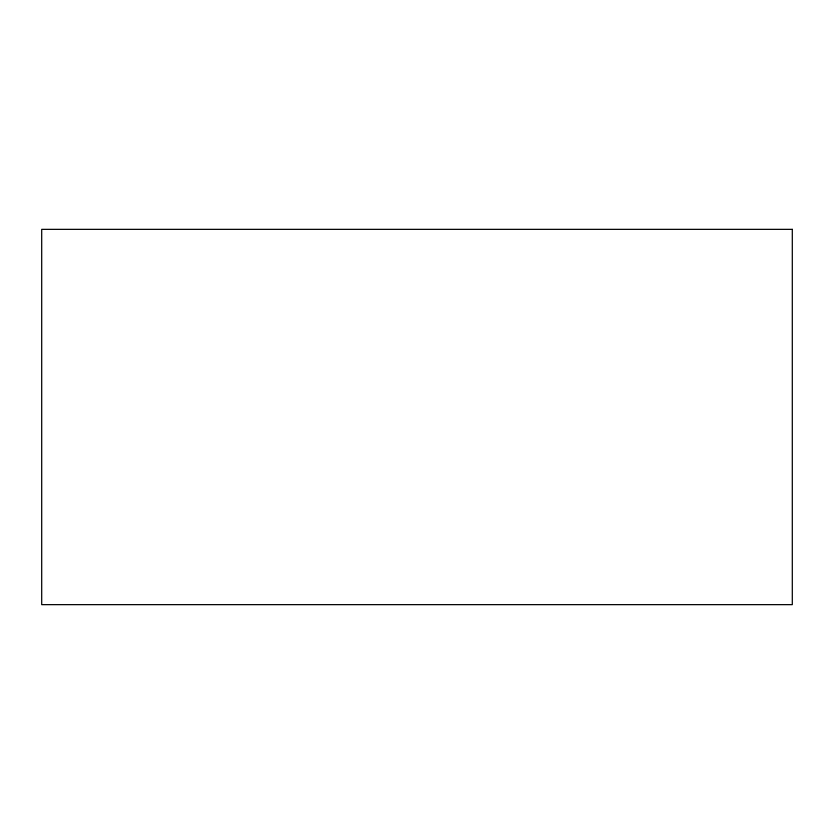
<?xml version="1.0" encoding="UTF-8"?>
<svg xmlns="http://www.w3.org/2000/svg" width="834" height="834" viewBox="0 0 834 834"><rect width="100%" height="100%" fill="white"/><g stroke="black" fill="none" stroke-linecap="round" stroke-linejoin="round"><path stroke-width="1.25" d="M792.3 229.35L41.7 229.35L41.7 604.65L792.3 604.65L792.3 229.35"/></g></svg>
